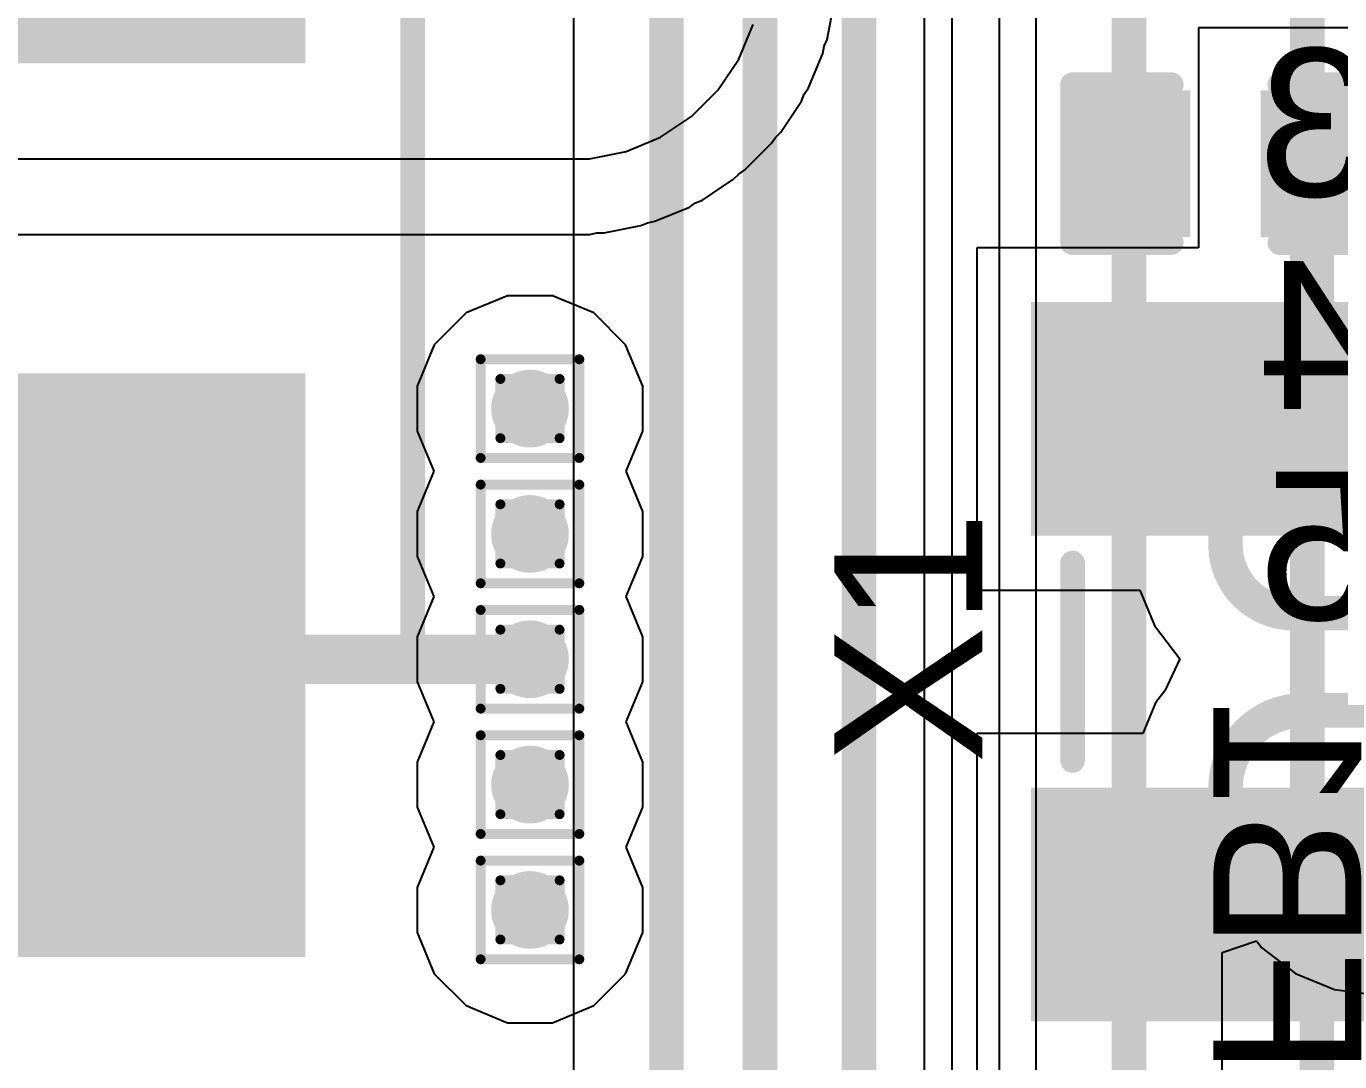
# Model space of a CAD drawing. Header units: inches. Extents: x -18 to 5357, y -8 to 5291.
# Drawn here: x 16.19 to 22.95, y 30.27 to 35.6 of the extents above; entities that cross this region are included whole.
import ezdxf

# ---------------------------------------------------------------- set-up
doc = ezdxf.new("R2010")
doc.units = ezdxf.units.IN
for name, color, linetype in [('Bottom Layer', 5, 'Continuous'), ('Bottom Overlay', 54, 'Continuous'), ('Drill Drawing', 1, 'Continuous'), ('Ground', 16, 'Continuous'), ('Power', 76, 'Continuous'), ('Top Layer', 1, 'Continuous'), ('Top Overlay', 2, 'Continuous'), ('Top Paste', 8, 'Continuous'), ('Top Solder', 216, 'Continuous'), ('Via Holes', 16, 'Continuous')]:
    doc.layers.add(name, color=color, linetype=linetype)
doc.styles.add('Arial', font='', dxfattribs={"height": 0.2})
doc.styles.get('Arial').set_extended_font_data('Arial')

# ---------------------------------------------------------------- blocks, each defined once
blk = doc.blocks.new('SMB__10')
at = {"layer": 'Top Layer'}
for points in [[(-3.70000022, -1.20000014), (-3.70000022, 1.20000014), (-0.90000074, 1.20000014), (-0.90000074, -1.20000014)], [(0.90000074, -1.1999976), (0.90000074, 1.20000268), (3.70000022, 1.20000268), (3.70000022, -1.1999976)]]:
    blk.add_hatch(color=1, dxfattribs=at).paths.add_polyline_path(points)
at = {"layer": 'Top Paste'}
for points in [[(-3.70000022, -1.20000014), (-3.70000022, 1.20000014), (-0.90000074, 1.20000014), (-0.90000074, -1.20000014)], [(0.90000074, -1.1999976), (0.90000074, 1.20000268), (3.70000022, 1.20000268), (3.70000022, -1.1999976)]]:
    blk.add_hatch(color=8, dxfattribs=at).paths.add_polyline_path(points)
at = {"layer": 'Top Solder'}
for points in [[(-3.80160022, -1.30160014), (-3.80160022, 1.30160014), (-0.7984007399999999, 1.30160014), (-0.7984007399999999, -1.30160014)], [(0.7984007399999999, -1.3015976), (0.7984007399999999, 1.30160268), (3.80160022, 1.30160268), (3.80160022, -1.3015976)]]:
    blk.add_hatch(color=216, dxfattribs=at).paths.add_polyline_path(points)
at = {"layer": 'Top Overlay'}
for points in [[(-2.20980254, -1.397, 0.127, 0.127, 0), (-2.2098, -1.8542, 0.127, 0.127, 0)], [(-2.2098, -1.8542, 0.127, 0.127, 0), (2.5908, -1.8542, 0.127, 0.127, 0)]]:
    blk.add_lwpolyline(points, format="xyseb", dxfattribs=at)
for points in [[(-2.24155254, -1.397, 0.0635, 0.0635, 1), (-2.17805254, -1.397, 0.0635, 0.0635, 1)], [(-2.24155, -1.8542, 0.0635, 0.0635, 1), (-2.17805, -1.8542, 0.0635, 0.0635, 1)], [(-2.24155, -1.8542, 0.0635, 0.0635, 1), (-2.17805, -1.8542, 0.0635, 0.0635, 1)]]:
    blk.add_lwpolyline(points, format="xyseb", close=True, dxfattribs=at)
blk = doc.blocks.new('NX3215SA_32_768K_STD_MUA_8__15')
at = {"layer": 'Top Layer'}
for points in [[(-1.75000285, 0.8999994699999999), (-0.75000231, 0.8999994699999999), (-0.75000231, -0.8999994699999999), (-1.75000285, -0.8999994699999999)], [(0.75000231, 0.8999994699999999), (1.75000285, 0.8999994699999999), (1.75000285, -0.8999994699999999), (0.75000231, -0.8999994699999999)]]:
    blk.add_hatch(color=1, dxfattribs=at).paths.add_polyline_path(points)
at = {"layer": 'Top Paste'}
for points in [[(-1.75000285, 0.8999994699999999), (-0.75000231, 0.8999994699999999), (-0.75000231, -0.8999994699999999), (-1.75000285, -0.8999994699999999)], [(0.75000231, 0.8999994699999999), (1.75000285, 0.8999994699999999), (1.75000285, -0.8999994699999999), (0.75000231, -0.8999994699999999)]]:
    blk.add_hatch(color=8, dxfattribs=at).paths.add_polyline_path(points)
at = {"layer": 'Top Solder'}
for points in [[(-1.85160285, 1.00159947), (-0.6484023099999999, 1.00159947), (-0.6484023099999999, -1.00159947), (-1.85160285, -1.00159947)], [(0.6484023099999999, 1.00159947), (1.85160285, 1.00159947), (1.85160285, -1.00159947), (0.6484023099999999, -1.00159947)]]:
    blk.add_hatch(color=216, dxfattribs=at).paths.add_polyline_path(points)
at = {"layer": 'Top Overlay'}
for points in [[(-0.50799746, 0.7874, 0.127, 0.127, 0), (0.50799746, 0.7874, 0.127, 0.127, 0)], [(-0.50799746, -0.7874, 0.127, 0.127, 0), (0.50799746, -0.7874, 0.127, 0.127, 0)]]:
    blk.add_lwpolyline(points, format="xyseb", dxfattribs=at)
for points in [[(-0.53974746, 0.7874, 0.0635, 0.0635, 1), (-0.47624746, 0.7874, 0.0635, 0.0635, 1)], [(0.47624746, 0.7874, 0.0635, 0.0635, 1), (0.53974746, 0.7874, 0.0635, 0.0635, 1)], [(-0.53974746, -0.7874, 0.0635, 0.0635, 1), (-0.47624746, -0.7874, 0.0635, 0.0635, 1)], [(0.47624746, -0.7874, 0.0635, 0.0635, 1), (0.53974746, -0.7874, 0.0635, 0.0635, 1)]]:
    blk.add_lwpolyline(points, format="xyseb", close=True, dxfattribs=at)
blk = doc.blocks.new('C___0402_123')
at = {"layer": 'Top Layer'}
for points in [[(-0.6985, -0.3175), (-0.6985, 0.3175), (-0.2412999999999999, 0.3175), (-0.2413, -0.3175)], [(0.2412999999999999, -0.3175), (0.2413, 0.3175), (0.6985, 0.3175), (0.6985, -0.3175)]]:
    blk.add_hatch(color=1, dxfattribs=at).paths.add_polyline_path(points)
at = {"layer": 'Top Paste'}
for points in [[(-0.6985, -0.3175), (-0.6985, 0.3175), (-0.2412999999999999, 0.3175), (-0.2413, -0.3175)], [(0.2412999999999999, -0.3175), (0.2413, 0.3175), (0.6985, 0.3175), (0.6985, -0.3175)]]:
    blk.add_hatch(color=8, dxfattribs=at).paths.add_polyline_path(points)
at = {"layer": 'Top Solder'}
for points in [[(-0.7584998799999999, -0.37749988), (-0.7584998799999999, 0.37749988), (-0.18130012, 0.37749988), (-0.18130012, -0.37749988)], [(0.18130012, -0.37749988), (0.18130012, 0.37749988), (0.7584998799999999, 0.37749988), (0.7584998799999999, -0.37749988)]]:
    blk.add_hatch(color=216, dxfattribs=at).paths.add_polyline_path(points)
at = {"layer": 'Top Overlay'}
for points in [[(-0.7874, -0.4064, 0.127, 0.127, 0), (-0.7874, 0.4064, 0.127, 0.127, 0)], [(-0.7874, 0.4064, 0.127, 0.127, 0), (-0.2794, 0.4064, 0.127, 0.127, 0)], [(0.2794, 0.4064, 0.127, 0.127, 0), (0.7874, 0.4064, 0.127, 0.127, 0)], [(0.7874, -0.4064, 0.127, 0.127, 0), (0.7874, 0.4064, 0.127, 0.127, 0)], [(-0.7874, -0.4064, 0.127, 0.127, 0), (-0.2794, -0.4064, 0.127, 0.127, 0)], [(0.2794, -0.4064, 0.127, 0.127, 0), (0.7874, -0.4064, 0.127, 0.127, 0)]]:
    blk.add_lwpolyline(points, format="xyseb", dxfattribs=at)
for points in [[(-0.8191499999999999, 0.4064, 0.0635, 0.0635, 1), (-0.7556499999999999, 0.4064, 0.0635, 0.0635, 1)], [(-0.8191499999999999, 0.4064, 0.0635, 0.0635, 1), (-0.7556499999999999, 0.4064, 0.0635, 0.0635, 1)], [(-0.31115, 0.4064, 0.0635, 0.0635, 1), (-0.24765, 0.4064, 0.0635, 0.0635, 1)], [(0.24765, 0.4064, 0.0635, 0.0635, 1), (0.31115, 0.4064, 0.0635, 0.0635, 1)], [(0.7556499999999999, 0.4064, 0.0635, 0.0635, 1), (0.8191499999999999, 0.4064, 0.0635, 0.0635, 1)], [(0.7556499999999999, 0.4064, 0.0635, 0.0635, 1), (0.8191499999999999, 0.4064, 0.0635, 0.0635, 1)], [(-0.8191499999999999, -0.4064, 0.0635, 0.0635, 1), (-0.7556499999999999, -0.4064, 0.0635, 0.0635, 1)], [(-0.8191499999999999, -0.4064, 0.0635, 0.0635, 1), (-0.7556499999999999, -0.4064, 0.0635, 0.0635, 1)], [(-0.31115, -0.4064, 0.0635, 0.0635, 1), (-0.24765, -0.4064, 0.0635, 0.0635, 1)], [(0.24765, -0.4064, 0.0635, 0.0635, 1), (0.31115, -0.4064, 0.0635, 0.0635, 1)], [(0.7556499999999999, -0.4064, 0.0635, 0.0635, 1), (0.8191499999999999, -0.4064, 0.0635, 0.0635, 1)], [(0.7556499999999999, -0.4064, 0.0635, 0.0635, 1), (0.8191499999999999, -0.4064, 0.0635, 0.0635, 1)]]:
    blk.add_lwpolyline(points, format="xyseb", close=True, dxfattribs=at)

msp = doc.modelspace()

# ---------------------------------------------------------------- hatches: boundary and pattern name
at = {"layer": 'Bottom Layer'}
h = msp.add_hatch(color=5, dxfattribs=at)
edge = h.paths.add_edge_path()
edge.add_arc((18.77878388, 33.62895738), 0.1999996, 0, 360)
h = msp.add_hatch(color=5, dxfattribs=at)
edge = h.paths.add_edge_path()
edge.add_arc((18.77878388, 32.98379738), 0.1999996, 0, 360)
h = msp.add_hatch(color=5, dxfattribs=at)
edge = h.paths.add_edge_path()
edge.add_arc((18.77878388, 32.33863738), 0.1999996, 0, 360)
h = msp.add_hatch(color=5, dxfattribs=at)
edge = h.paths.add_edge_path()
edge.add_arc((18.77878388, 31.69347738), 0.1999996, 0, 360)
h = msp.add_hatch(color=5, dxfattribs=at)
edge = h.paths.add_edge_path()
edge.add_arc((18.77878388, 31.04831738), 0.1999996, 0, 360)
at = {"layer": 'Ground'}
h = msp.add_hatch(color=16, dxfattribs=at)
edge = h.paths.add_edge_path()
edge.add_arc((18.77878388, 33.62895738), 0.1999996, 0, 360)
h = msp.add_hatch(color=16, dxfattribs=at)
edge = h.paths.add_edge_path()
edge.add_arc((18.77878388, 32.98379738), 0.1999996, 0, 360)
h = msp.add_hatch(color=16, dxfattribs=at)
edge = h.paths.add_edge_path()
edge.add_arc((18.77878388, 32.33863738), 0.1999996, 0, 360)
h = msp.add_hatch(color=16, dxfattribs=at)
edge = h.paths.add_edge_path()
edge.add_arc((18.77878388, 31.69347738), 0.1999996, 0, 360)
h = msp.add_hatch(color=16, dxfattribs=at)
edge = h.paths.add_edge_path()
edge.add_arc((18.77878388, 31.04831738), 0.1999996, 0, 360)
at = {"layer": 'Power'}
h = msp.add_hatch(color=76, dxfattribs=at)
edge = h.paths.add_edge_path()
edge.add_arc((18.77878388, 33.62895738), 0.1999996, 0, 360)
h = msp.add_hatch(color=76, dxfattribs=at)
edge = h.paths.add_edge_path()
edge.add_arc((18.77878388, 32.98379738), 0.1999996, 0, 360)
h = msp.add_hatch(color=76, dxfattribs=at)
edge = h.paths.add_edge_path()
edge.add_arc((18.77878388, 32.33863738), 0.1999996, 0, 360)
h = msp.add_hatch(color=76, dxfattribs=at)
edge = h.paths.add_edge_path()
edge.add_arc((18.77878388, 31.69347738), 0.1999996, 0, 360)
h = msp.add_hatch(color=76, dxfattribs=at)
edge = h.paths.add_edge_path()
edge.add_arc((18.77878388, 31.04831738), 0.1999996, 0, 360)
at = {"layer": 'Top Layer'}
h = msp.add_hatch(color=1, dxfattribs=at)
edge = h.paths.add_edge_path()
edge.add_arc((18.77878388, 33.62895738), 0.1999996, 0, 360)
h = msp.add_hatch(color=1, dxfattribs=at)
edge = h.paths.add_edge_path()
edge.add_arc((18.77878388, 32.98379738), 0.1999996, 0, 360)
h = msp.add_hatch(color=1, dxfattribs=at)
edge = h.paths.add_edge_path()
edge.add_arc((18.77878388, 32.33863738), 0.1999996, 0, 360)
h = msp.add_hatch(color=1, dxfattribs=at)
edge = h.paths.add_edge_path()
edge.add_arc((18.77878388, 31.69347738), 0.1999996, 0, 360)
h = msp.add_hatch(color=1, dxfattribs=at)
edge = h.paths.add_edge_path()
edge.add_arc((18.77878388, 31.04831738), 0.1999996, 0, 360)
at = {"layer": 'Via Holes'}
h = msp.add_hatch(color=7, dxfattribs=at)
edge = h.paths.add_edge_path()
edge.add_arc((18.77878388, 33.62895738), 0.0999998, 0, 360)
h = msp.add_hatch(color=7, dxfattribs=at)
edge = h.paths.add_edge_path()
edge.add_arc((18.77878388, 32.98379738), 0.0999998, 0, 360)
h = msp.add_hatch(color=7, dxfattribs=at)
edge = h.paths.add_edge_path()
edge.add_arc((18.77878388, 32.33863738), 0.0999998, 0, 360)
h = msp.add_hatch(color=7, dxfattribs=at)
edge = h.paths.add_edge_path()
edge.add_arc((18.77878388, 31.69347738), 0.0999998, 0, 360)
h = msp.add_hatch(color=7, dxfattribs=at)
edge = h.paths.add_edge_path()
edge.add_arc((18.77878388, 31.04831738), 0.0999998, 0, 360)

# ---------------------------------------------------------------- linework, layer by layer
at = {"layer": 'Bottom Layer'}
for p, q in [((19.00262138, 52.92671913999999), (19.00262138, 23.5138214)), ((20.9517107, 29.79099706), (20.95170562, 52.43012882)), ((21.38359452, 44.52124446), (21.38359452, 29.8865671)), ((22.34180444, 30.82906458), (22.51960444, 30.88942006)), ((22.51960444, 30.88942006), (22.54700342, 30.85371528)), ((22.54700342, 30.85371528), (22.71928908, 30.7215159)), ((22.34180444, 27.2270347), (22.34180444, 30.82906458)), ((22.71928908, 30.7215159), (22.91992114, 30.63841218)), ((22.91992114, 30.63841218), (23.10417782, 30.61415264))]:
    msp.add_line(p, q, dxfattribs=at)
for points in [[(19.96285314, 23.9066705, 0.1778, 0.1778, 0), (19.96285314, 61.5281345, 0.1778, 0.1778, 0)], [(20.47259812, 56.58023482, 0.1778, 0.1778, 0), (20.47260828, 24.40325066, 0.1778, 0.1778, 0)], [(19.48172634, 23.5138214, 0.1778, 0.1778, 0), (19.48172634, 53.00040708, 0.1778, 0.1778, 0)], [(21.86269948, 27.2168366, 0.1778, 0.1778, 0), (21.86269948, 44.52124446, 0.1778, 0.1778, 0)], [(22.780371, 31.4419361, 0.1778, 0.1778, 0), (22.780371, 41.24107322, 0.1778, 0.1778, 0)], [(23.13522424, 31.08708286, 0.1778, 0.1778, -0.4142135623730951), (22.780371, 31.4419361, 0.1778, 0.1778, 0)]]:
    msp.add_lwpolyline(points, format="xyseb", dxfattribs=at)
msp.add_lwpolyline([(22.735921, 31.4419361, 0.08889999999999999, 0.08889999999999999, 1), (22.824821, 31.4419361, 0.08889999999999999, 0.08889999999999999, 1)], format="xyseb", close=True, dxfattribs=at)
msp.add_lwpolyline([(22.735921, 31.4419361, 0.08889999999999999, 0.08889999999999999, 1), (22.824821, 31.4419361, 0.08889999999999999, 0.08889999999999999, 1)], format="xyseb", close=True, dxfattribs=at)
at = {"layer": 'Drill Drawing'}
for points in [[(18.52478388, 33.88295738, 0.0508, 0.0508, 0), (19.03278388, 33.88295738, 0.0508, 0.0508, 0)], [(18.52478388, 33.37495738, 0.0508, 0.0508, 0), (18.52478388, 33.88295738, 0.0508, 0.0508, 0)], [(19.03278388, 33.37495738, 0.0508, 0.0508, 0), (19.03278388, 33.88295738, 0.0508, 0.0508, 0)], [(18.62638388, 33.78135738, 0.0508, 0.0508, 0), (18.93118388, 33.78135738, 0.0508, 0.0508, 0)], [(18.62638388, 33.47655738, 0.0508, 0.0508, 0), (18.62638388, 33.78135738, 0.0508, 0.0508, 0)], [(18.93118388, 33.47655738, 0.0508, 0.0508, 0), (18.93118388, 33.78135738, 0.0508, 0.0508, 0)], [(18.62638388, 33.47655738, 0.0508, 0.0508, 0), (18.93118388, 33.47655738, 0.0508, 0.0508, 0)], [(18.52478388, 33.37495738, 0.0508, 0.0508, 0), (19.03278388, 33.37495738, 0.0508, 0.0508, 0)], [(18.52478388, 33.23779738, 0.0508, 0.0508, 0), (19.03278388, 33.23779738, 0.0508, 0.0508, 0)], [(18.52478388, 32.72979738, 0.0508, 0.0508, 0), (18.52478388, 33.23779738, 0.0508, 0.0508, 0)], [(19.03278388, 32.72979738, 0.0508, 0.0508, 0), (19.03278388, 33.23779738, 0.0508, 0.0508, 0)], [(18.62638388, 33.13619738, 0.0508, 0.0508, 0), (18.93118388, 33.13619738, 0.0508, 0.0508, 0)], [(18.62638388, 32.83139738, 0.0508, 0.0508, 0), (18.62638388, 33.13619738, 0.0508, 0.0508, 0)], [(18.93118388, 32.83139738, 0.0508, 0.0508, 0), (18.93118388, 33.13619738, 0.0508, 0.0508, 0)], [(18.62638388, 32.83139738, 0.0508, 0.0508, 0), (18.93118388, 32.83139738, 0.0508, 0.0508, 0)], [(18.52478388, 32.72979738, 0.0508, 0.0508, 0), (19.03278388, 32.72979738, 0.0508, 0.0508, 0)], [(18.52478388, 32.59263738, 0.0508, 0.0508, 0), (19.03278388, 32.59263738, 0.0508, 0.0508, 0)], [(18.52478388, 32.08463738, 0.0508, 0.0508, 0), (18.52478388, 32.59263738, 0.0508, 0.0508, 0)], [(19.03278388, 32.08463738, 0.0508, 0.0508, 0), (19.03278388, 32.59263738, 0.0508, 0.0508, 0)], [(18.62638388, 32.49103738, 0.0508, 0.0508, 0), (18.93118388, 32.49103738, 0.0508, 0.0508, 0)], [(18.62638388, 32.18623737999999, 0.0508, 0.0508, 0), (18.62638388, 32.49103738, 0.0508, 0.0508, 0)], [(18.93118388, 32.18623737999999, 0.0508, 0.0508, 0), (18.93118388, 32.49103738, 0.0508, 0.0508, 0)], [(18.62638388, 32.18623737999999, 0.0508, 0.0508, 0), (18.93118388, 32.18623737999999, 0.0508, 0.0508, 0)], [(18.52478388, 32.08463738, 0.0508, 0.0508, 0), (19.03278388, 32.08463738, 0.0508, 0.0508, 0)], [(18.52478388, 31.94747738, 0.0508, 0.0508, 0), (19.03278388, 31.94747738, 0.0508, 0.0508, 0)], [(18.52478388, 31.43947738, 0.0508, 0.0508, 0), (18.52478388, 31.94747738, 0.0508, 0.0508, 0)], [(19.03278388, 31.43947738, 0.0508, 0.0508, 0), (19.03278388, 31.94747738, 0.0508, 0.0508, 0)], [(18.62638388, 31.84587738, 0.0508, 0.0508, 0), (18.93118388, 31.84587738, 0.0508, 0.0508, 0)], [(18.62638388, 31.54107738, 0.0508, 0.0508, 0), (18.62638388, 31.84587738, 0.0508, 0.0508, 0)], [(18.93118388, 31.54107738, 0.0508, 0.0508, 0), (18.93118388, 31.84587738, 0.0508, 0.0508, 0)], [(18.62638388, 31.54107738, 0.0508, 0.0508, 0), (18.93118388, 31.54107738, 0.0508, 0.0508, 0)], [(18.52478388, 31.43947738, 0.0508, 0.0508, 0), (19.03278388, 31.43947738, 0.0508, 0.0508, 0)], [(18.52478388, 31.30231738, 0.0508, 0.0508, 0), (19.03278388, 31.30231738, 0.0508, 0.0508, 0)], [(18.52478388, 30.79431738, 0.0508, 0.0508, 0), (18.52478388, 31.30231738, 0.0508, 0.0508, 0)], [(19.03278388, 30.79431738, 0.0508, 0.0508, 0), (19.03278388, 31.30231738, 0.0508, 0.0508, 0)], [(18.62638388, 31.20071738, 0.0508, 0.0508, 0), (18.93118388, 31.20071738, 0.0508, 0.0508, 0)], [(18.62638388, 30.89591738, 0.0508, 0.0508, 0), (18.62638388, 31.20071738, 0.0508, 0.0508, 0)], [(18.93118388, 30.89591738, 0.0508, 0.0508, 0), (18.93118388, 31.20071738, 0.0508, 0.0508, 0)], [(18.62638388, 30.89591738, 0.0508, 0.0508, 0), (18.93118388, 30.89591738, 0.0508, 0.0508, 0)], [(18.52478388, 30.79431738, 0.0508, 0.0508, 0), (19.03278388, 30.79431738, 0.0508, 0.0508, 0)]]:
    msp.add_lwpolyline(points, format="xyseb", dxfattribs=at)
for points in [[(18.51208388, 33.88295738, 0.0254, 0.0254, 1), (18.53748388, 33.88295738, 0.0254, 0.0254, 1)], [(18.51208388, 33.88295738, 0.0254, 0.0254, 1), (18.53748388, 33.88295738, 0.0254, 0.0254, 1)], [(19.02008388, 33.88295738, 0.0254, 0.0254, 1), (19.04548388, 33.88295738, 0.0254, 0.0254, 1)], [(19.02008388, 33.88295738, 0.0254, 0.0254, 1), (19.04548388, 33.88295738, 0.0254, 0.0254, 1)], [(18.61368388, 33.78135738, 0.0254, 0.0254, 1), (18.63908388, 33.78135738, 0.0254, 0.0254, 1)], [(18.61368388, 33.78135738, 0.0254, 0.0254, 1), (18.63908388, 33.78135738, 0.0254, 0.0254, 1)], [(18.91848388, 33.78135738, 0.0254, 0.0254, 1), (18.94388388, 33.78135738, 0.0254, 0.0254, 1)], [(18.91848388, 33.78135738, 0.0254, 0.0254, 1), (18.94388388, 33.78135738, 0.0254, 0.0254, 1)], [(18.61368388, 33.47655738, 0.0254, 0.0254, 1), (18.63908388, 33.47655738, 0.0254, 0.0254, 1)], [(18.61368388, 33.47655738, 0.0254, 0.0254, 1), (18.63908388, 33.47655738, 0.0254, 0.0254, 1)], [(18.91848388, 33.47655738, 0.0254, 0.0254, 1), (18.94388388, 33.47655738, 0.0254, 0.0254, 1)], [(18.91848388, 33.47655738, 0.0254, 0.0254, 1), (18.94388388, 33.47655738, 0.0254, 0.0254, 1)], [(18.51208388, 33.37495738, 0.0254, 0.0254, 1), (18.53748388, 33.37495738, 0.0254, 0.0254, 1)], [(18.51208388, 33.37495738, 0.0254, 0.0254, 1), (18.53748388, 33.37495738, 0.0254, 0.0254, 1)], [(19.02008388, 33.37495738, 0.0254, 0.0254, 1), (19.04548388, 33.37495738, 0.0254, 0.0254, 1)], [(19.02008388, 33.37495738, 0.0254, 0.0254, 1), (19.04548388, 33.37495738, 0.0254, 0.0254, 1)], [(18.51208388, 33.23779738, 0.0254, 0.0254, 1), (18.53748388, 33.23779738, 0.0254, 0.0254, 1)], [(18.51208388, 33.23779738, 0.0254, 0.0254, 1), (18.53748388, 33.23779738, 0.0254, 0.0254, 1)], [(19.02008388, 33.23779738, 0.0254, 0.0254, 1), (19.04548388, 33.23779738, 0.0254, 0.0254, 1)], [(19.02008388, 33.23779738, 0.0254, 0.0254, 1), (19.04548388, 33.23779738, 0.0254, 0.0254, 1)], [(18.61368388, 33.13619738, 0.0254, 0.0254, 1), (18.63908388, 33.13619738, 0.0254, 0.0254, 1)], [(18.61368388, 33.13619738, 0.0254, 0.0254, 1), (18.63908388, 33.13619738, 0.0254, 0.0254, 1)], [(18.91848388, 33.13619738, 0.0254, 0.0254, 1), (18.94388388, 33.13619738, 0.0254, 0.0254, 1)], [(18.91848388, 33.13619738, 0.0254, 0.0254, 1), (18.94388388, 33.13619738, 0.0254, 0.0254, 1)], [(18.61368388, 32.83139738, 0.0254, 0.0254, 1), (18.63908388, 32.83139738, 0.0254, 0.0254, 1)], [(18.61368388, 32.83139738, 0.0254, 0.0254, 1), (18.63908388, 32.83139738, 0.0254, 0.0254, 1)], [(18.91848388, 32.83139738, 0.0254, 0.0254, 1), (18.94388388, 32.83139738, 0.0254, 0.0254, 1)], [(18.91848388, 32.83139738, 0.0254, 0.0254, 1), (18.94388388, 32.83139738, 0.0254, 0.0254, 1)], [(18.51208388, 32.72979738, 0.0254, 0.0254, 1), (18.53748388, 32.72979738, 0.0254, 0.0254, 1)], [(18.51208388, 32.72979738, 0.0254, 0.0254, 1), (18.53748388, 32.72979738, 0.0254, 0.0254, 1)], [(19.02008388, 32.72979738, 0.0254, 0.0254, 1), (19.04548388, 32.72979738, 0.0254, 0.0254, 1)], [(19.02008388, 32.72979738, 0.0254, 0.0254, 1), (19.04548388, 32.72979738, 0.0254, 0.0254, 1)], [(18.51208388, 32.59263738, 0.0254, 0.0254, 1), (18.53748388, 32.59263738, 0.0254, 0.0254, 1)], [(18.51208388, 32.59263738, 0.0254, 0.0254, 1), (18.53748388, 32.59263738, 0.0254, 0.0254, 1)], [(19.02008388, 32.59263738, 0.0254, 0.0254, 1), (19.04548388, 32.59263738, 0.0254, 0.0254, 1)], [(19.02008388, 32.59263738, 0.0254, 0.0254, 1), (19.04548388, 32.59263738, 0.0254, 0.0254, 1)], [(18.61368388, 32.49103738, 0.0254, 0.0254, 1), (18.63908388, 32.49103738, 0.0254, 0.0254, 1)], [(18.61368388, 32.49103738, 0.0254, 0.0254, 1), (18.63908388, 32.49103738, 0.0254, 0.0254, 1)], [(18.91848388, 32.49103738, 0.0254, 0.0254, 1), (18.94388388, 32.49103738, 0.0254, 0.0254, 1)], [(18.91848388, 32.49103738, 0.0254, 0.0254, 1), (18.94388388, 32.49103738, 0.0254, 0.0254, 1)], [(18.61368388, 32.18623737999999, 0.0254, 0.0254, 1), (18.63908388, 32.18623737999999, 0.0254, 0.0254, 1)], [(18.61368388, 32.18623737999999, 0.0254, 0.0254, 1), (18.63908388, 32.18623737999999, 0.0254, 0.0254, 1)], [(18.91848388, 32.18623737999999, 0.0254, 0.0254, 1), (18.94388388, 32.18623737999999, 0.0254, 0.0254, 1)], [(18.91848388, 32.18623737999999, 0.0254, 0.0254, 1), (18.94388388, 32.18623737999999, 0.0254, 0.0254, 1)], [(18.51208388, 32.08463738, 0.0254, 0.0254, 1), (18.53748388, 32.08463738, 0.0254, 0.0254, 1)], [(18.51208388, 32.08463738, 0.0254, 0.0254, 1), (18.53748388, 32.08463738, 0.0254, 0.0254, 1)], [(19.02008388, 32.08463738, 0.0254, 0.0254, 1), (19.04548388, 32.08463738, 0.0254, 0.0254, 1)], [(19.02008388, 32.08463738, 0.0254, 0.0254, 1), (19.04548388, 32.08463738, 0.0254, 0.0254, 1)], [(18.51208388, 31.94747738, 0.0254, 0.0254, 1), (18.53748388, 31.94747738, 0.0254, 0.0254, 1)], [(18.51208388, 31.94747738, 0.0254, 0.0254, 1), (18.53748388, 31.94747738, 0.0254, 0.0254, 1)], [(19.02008388, 31.94747738, 0.0254, 0.0254, 1), (19.04548388, 31.94747738, 0.0254, 0.0254, 1)], [(19.02008388, 31.94747738, 0.0254, 0.0254, 1), (19.04548388, 31.94747738, 0.0254, 0.0254, 1)], [(18.61368388, 31.84587738, 0.0254, 0.0254, 1), (18.63908388, 31.84587738, 0.0254, 0.0254, 1)], [(18.61368388, 31.84587738, 0.0254, 0.0254, 1), (18.63908388, 31.84587738, 0.0254, 0.0254, 1)], [(18.91848388, 31.84587738, 0.0254, 0.0254, 1), (18.94388388, 31.84587738, 0.0254, 0.0254, 1)], [(18.91848388, 31.84587738, 0.0254, 0.0254, 1), (18.94388388, 31.84587738, 0.0254, 0.0254, 1)], [(18.61368388, 31.54107738, 0.0254, 0.0254, 1), (18.63908388, 31.54107738, 0.0254, 0.0254, 1)], [(18.61368388, 31.54107738, 0.0254, 0.0254, 1), (18.63908388, 31.54107738, 0.0254, 0.0254, 1)], [(18.91848388, 31.54107738, 0.0254, 0.0254, 1), (18.94388388, 31.54107738, 0.0254, 0.0254, 1)], [(18.91848388, 31.54107738, 0.0254, 0.0254, 1), (18.94388388, 31.54107738, 0.0254, 0.0254, 1)], [(18.51208388, 31.43947738, 0.0254, 0.0254, 1), (18.53748388, 31.43947738, 0.0254, 0.0254, 1)], [(18.51208388, 31.43947738, 0.0254, 0.0254, 1), (18.53748388, 31.43947738, 0.0254, 0.0254, 1)], [(19.02008388, 31.43947738, 0.0254, 0.0254, 1), (19.04548388, 31.43947738, 0.0254, 0.0254, 1)], [(19.02008388, 31.43947738, 0.0254, 0.0254, 1), (19.04548388, 31.43947738, 0.0254, 0.0254, 1)], [(18.51208388, 31.30231738, 0.0254, 0.0254, 1), (18.53748388, 31.30231738, 0.0254, 0.0254, 1)], [(18.51208388, 31.30231738, 0.0254, 0.0254, 1), (18.53748388, 31.30231738, 0.0254, 0.0254, 1)], [(19.02008388, 31.30231738, 0.0254, 0.0254, 1), (19.04548388, 31.30231738, 0.0254, 0.0254, 1)], [(19.02008388, 31.30231738, 0.0254, 0.0254, 1), (19.04548388, 31.30231738, 0.0254, 0.0254, 1)], [(18.61368388, 31.20071738, 0.0254, 0.0254, 1), (18.63908388, 31.20071738, 0.0254, 0.0254, 1)], [(18.61368388, 31.20071738, 0.0254, 0.0254, 1), (18.63908388, 31.20071738, 0.0254, 0.0254, 1)], [(18.91848388, 31.20071738, 0.0254, 0.0254, 1), (18.94388388, 31.20071738, 0.0254, 0.0254, 1)], [(18.91848388, 31.20071738, 0.0254, 0.0254, 1), (18.94388388, 31.20071738, 0.0254, 0.0254, 1)], [(18.61368388, 30.89591738, 0.0254, 0.0254, 1), (18.63908388, 30.89591738, 0.0254, 0.0254, 1)], [(18.61368388, 30.89591738, 0.0254, 0.0254, 1), (18.63908388, 30.89591738, 0.0254, 0.0254, 1)], [(18.91848388, 30.89591738, 0.0254, 0.0254, 1), (18.94388388, 30.89591738, 0.0254, 0.0254, 1)], [(18.91848388, 30.89591738, 0.0254, 0.0254, 1), (18.94388388, 30.89591738, 0.0254, 0.0254, 1)], [(18.51208388, 30.79431738, 0.0254, 0.0254, 1), (18.53748388, 30.79431738, 0.0254, 0.0254, 1)], [(18.51208388, 30.79431738, 0.0254, 0.0254, 1), (18.53748388, 30.79431738, 0.0254, 0.0254, 1)], [(19.02008388, 30.79431738, 0.0254, 0.0254, 1), (19.04548388, 30.79431738, 0.0254, 0.0254, 1)], [(19.02008388, 30.79431738, 0.0254, 0.0254, 1), (19.04548388, 30.79431738, 0.0254, 0.0254, 1)]]:
    msp.add_lwpolyline(points, format="xyseb", close=True, dxfattribs=at)
at = {"layer": 'Power'}
for p, q in [((20.80783494, 51.23816778), (20.80783494, 29.97343002)), ((21.1963, 29.97343002), (21.1963, 51.23816778)), ((18.66321642, 34.20995698), (18.44967354, 34.12150402)), ((18.89435134, 34.20995698), (18.66321642, 34.20995698)), ((19.10789422, 34.12150402), (18.89435134, 34.20995698)), ((18.44967354, 34.12150402), (18.28623724, 33.95806772)), ((19.27133052, 33.95806772), (19.10789422, 34.12150402)), ((18.28623724, 33.95806772), (18.19778428, 33.74452484)), ((19.35978348, 33.74452484), (19.27133052, 33.95806772)), ((18.19778428, 33.74452484), (18.19778428, 33.51338991999999)), ((19.35978348, 33.51338991999999), (19.35978348, 33.74452484)), ((18.19778428, 33.51338991999999), (18.28353214, 33.30637738)), ((19.27403562, 33.30637738), (19.35978348, 33.51338991999999)), ((18.28353214, 33.30637738), (18.19778428, 33.09936484)), ((19.35978348, 33.09936484), (19.27403562, 33.30637738)), ((18.19778428, 33.09936484), (18.19778428, 32.86822992)), ((19.35978348, 32.86822992), (19.35978348, 33.09936484)), ((18.19778428, 32.86822992), (18.28353214, 32.66121738)), ((19.27403562, 32.66121738), (19.35978348, 32.86822992)), ((18.28353214, 32.66121738), (18.19778428, 32.45420484)), ((19.35978348, 32.45420484), (19.27403562, 32.66121738)), ((18.19778428, 32.45420484), (18.19778428, 32.22306992)), ((19.35978348, 32.22306992), (19.35978348, 32.45420484)), ((18.19778428, 32.22306992), (18.28353214, 32.01605738)), ((19.27403562, 32.01605738), (19.35978348, 32.22306992)), ((18.28353214, 32.01605738), (18.19778428, 31.80904483999999)), ((19.35978348, 31.80904483999999), (19.27403562, 32.01605738)), ((18.19778428, 31.80904483999999), (18.19778428, 31.57790992)), ((19.35978348, 31.57790992), (19.35978348, 31.80904483999999)), ((18.19778428, 31.57790992), (18.28353214, 31.37089738)), ((19.27403562, 31.37089738), (19.35978348, 31.57790992)), ((18.28353214, 31.37089738), (18.19778428, 31.16388484)), ((19.35978348, 31.16388484), (19.27403562, 31.37089738)), ((18.19778428, 31.16388484), (18.19778428, 30.93274992)), ((19.35978348, 30.93274992), (19.35978348, 31.16388484)), ((18.19778428, 30.93274992), (18.28623724, 30.71920704)), ((19.27133052, 30.71920704), (19.35978348, 30.93274992)), ((18.28623724, 30.71920704), (18.44967354, 30.55577074)), ((19.10789422, 30.55577074), (19.27133052, 30.71920704)), ((18.44967354, 30.55577074), (18.66321642, 30.46731778)), ((18.89435134, 30.46731778), (19.10789422, 30.55577074)), ((18.66321642, 30.46731778), (18.89435134, 30.46731778))]:
    msp.add_line(p, q, dxfattribs=at)
at = {"layer": 'Top Layer'}
for p, q in [((20.3079096, 35.52979431999999), (20.34541016, 35.71831565999999)), ((19.8533512, 35.42799366), (19.9269096, 35.6055803)), ((23.43913778, 35.58848863999999), (22.21993778, 35.58848863999999)), ((22.21993778, 35.58848863999999), (22.21993778, 34.45698976)), ((20.29326904, 35.49444768), (20.3079096, 35.52979431999999)), ((20.21224812, 35.27933508), (20.28580398, 35.45692172)), ((20.28580398, 35.45692172), (20.29326904, 35.49444768)), ((19.74656198, 35.26817178), (19.8533512, 35.42799366)), ((19.61064404, 35.13225384), (19.74656198, 35.26817178)), ((20.17634776, 35.21217494), (20.19098578, 35.2475165)), ((20.19098578, 35.2475165), (20.21224812, 35.27933508)), ((20.06955854, 35.05235052), (20.17634776, 35.21217494)), ((19.45082216, 35.02546462), (19.61064404, 35.13225384)), ((20.04249992, 35.02529444), (20.06955854, 35.05235052)), ((19.27323552, 34.95190622), (19.45082216, 35.02546462)), ((19.8853298, 34.85756808), (20.02124774, 34.99348602)), ((20.02124774, 34.99348602), (20.04249992, 35.02529444)), ((15.24410972, 34.91440566), (18.98860566, 34.9144082)), ((18.98860566, 34.9144082), (19.08471164, 34.9144082)), ((19.08471164, 34.9144082), (19.27323552, 34.95190622)), ((19.82646276, 34.80925728), (19.8535163, 34.83631081999999)), ((19.8535163, 34.83631081999999), (19.8853298, 34.85756808)), ((19.66664088, 34.70246805999999), (19.82646276, 34.80925728)), ((19.63129424, 34.6878275), (19.66664088, 34.70246805999999)), ((19.4218941, 34.59301184), (19.59948074, 34.66657024)), ((19.59948074, 34.66657024), (19.63129424, 34.6878275)), ((19.16049508, 34.53340566), (19.34901896, 34.57090367999999)), ((19.34901896, 34.57090367999999), (19.38437576, 34.58554932)), ((19.38437576, 34.58554932), (19.4218941, 34.59301184)), ((15.24410972, 34.5259406), (19.08471164, 34.52594314)), ((19.08471164, 34.52594314), (19.12222998, 34.53340566)), ((19.12222998, 34.53340566), (19.16049508, 34.53340566)), ((22.21993778, 34.45698976), (21.07863958, 34.45698976)), ((21.07863958, 34.45698976), (21.07863958, 32.69499176)), ((21.07863958, 32.69499176), (21.91786828, 32.69499176)), ((21.91786828, 32.69499176), (21.99345868, 32.51250038)), ((21.99345868, 32.51250038), (22.12487828, 32.34123072)), ((22.12487828, 32.34123072), (22.04731684, 32.1766311)), ((22.04731684, 32.1766311), (21.99978328, 32.11468557999999)), ((21.99978328, 32.11468557999999), (21.9344621, 31.9569846)), ((21.9344621, 31.9569846), (21.07863958, 31.9569846)), ((21.07863958, 31.9569846), (21.07863958, 30.1949866))]:
    msp.add_line(p, q, dxfattribs=at)
for points in [[(22.82953778, 34.04589076, 0.1778, 0.1778, 0), (22.82953778, 34.88998864, 0.1778, 0.1778, 0)], [(22.82953778, 34.04589076, 0.1778, 0.1778, -0.4142135623730951), (22.35963778, 33.57599076, 0.1778, 0.1778, 0)], [(22.35963778, 32.92598951999999, 0.1778, 0.1778, 0), (22.35963778, 33.57599076, 0.1778, 0.1778, 0)], [(22.70963962, 32.57598768, 0.1778, 0.1778, -0.4142135623730951), (22.35963778, 32.92598951999999, 0.1778, 0.1778, 0)], [(22.70963962, 32.57598768, 0.1778, 0.1778, 0), (25.37581158, 32.57598768, 0.1778, 0.1778, 0)], [(16.32011214, 32.30808372, 0.254, 0.254, -0.4142135623730951), (16.3506658, 32.33863738, 0.254, 0.254, 0)], [(16.3506658, 32.33863738, 0.254, 0.254, 0), (18.77878388, 32.33863738, 0.254, 0.254, 0)], [(22.35963778, 31.67597932, 0.1778, 0.1778, -0.4142135623730951), (22.75964714, 32.07598867999999, 0.1778, 0.1778, 0)], [(22.75964714, 32.07598867999999, 0.1778, 0.1778, 0), (25.37581158, 32.07598867999999, 0.1778, 0.1778, 0)], [(22.35963778, 31.0759856, 0.1778, 0.1778, 0), (22.35963778, 31.67597932, 0.1778, 0.1778, 0)], [(22.35963778, 31.0759856, 0.1778, 0.1778, -0.4142135623730951), (22.82953778, 30.6060856, 0.1778, 0.1778, 0)], [(22.82953778, 29.7259883, 0.1778, 0.1778, 0), (22.82953778, 30.6060856, 0.1778, 0.1778, 0)]]:
    msp.add_lwpolyline(points, format="xyseb", dxfattribs=at)
for points in [[(22.78508778, 34.88998864, 0.08889999999999999, 0.08889999999999999, 1), (22.87398778, 34.88998864, 0.08889999999999999, 0.08889999999999999, 1)], [(22.78508778, 34.04589076, 0.08889999999999999, 0.08889999999999999, 1), (22.87398778, 34.04589076, 0.08889999999999999, 0.08889999999999999, 1)], [(22.78508778, 34.04589076, 0.08889999999999999, 0.08889999999999999, 1), (22.87398778, 34.04589076, 0.08889999999999999, 0.08889999999999999, 1)], [(22.31518778, 33.57599076, 0.08889999999999999, 0.08889999999999999, 1), (22.40408778, 33.57599076, 0.08889999999999999, 0.08889999999999999, 1)], [(22.31518778, 33.57599076, 0.08889999999999999, 0.08889999999999999, 1), (22.40408778, 33.57599076, 0.08889999999999999, 0.08889999999999999, 1)], [(22.31518778, 32.92598951999999, 0.08889999999999999, 0.08889999999999999, 1), (22.40408778, 32.92598951999999, 0.08889999999999999, 0.08889999999999999, 1)], [(22.31518778, 32.92598951999999, 0.08889999999999999, 0.08889999999999999, 1), (22.40408778, 32.92598951999999, 0.08889999999999999, 0.08889999999999999, 1)], [(22.66518962, 32.57598768, 0.08889999999999999, 0.08889999999999999, 1), (22.75408962, 32.57598768, 0.08889999999999999, 0.08889999999999999, 1)], [(22.66518962, 32.57598768, 0.08889999999999999, 0.08889999999999999, 1), (22.75408962, 32.57598768, 0.08889999999999999, 0.08889999999999999, 1)], [(16.2871658, 32.33863738, 0.127, 0.127, 1), (16.4141658, 32.33863738, 0.127, 0.127, 1)], [(16.2871658, 32.33863738, 0.127, 0.127, 1), (16.4141658, 32.33863738, 0.127, 0.127, 1)], [(18.71528388, 32.33863738, 0.127, 0.127, 1), (18.84228388, 32.33863738, 0.127, 0.127, 1)], [(16.25661214, 32.30808372, 0.127, 0.127, 1), (16.38361214, 32.30808372, 0.127, 0.127, 1)], [(22.71519714, 32.07598867999999, 0.08889999999999999, 0.08889999999999999, 1), (22.80409714, 32.07598867999999, 0.08889999999999999, 0.08889999999999999, 1)], [(22.71519714, 32.07598867999999, 0.08889999999999999, 0.08889999999999999, 1), (22.80409714, 32.07598867999999, 0.08889999999999999, 0.08889999999999999, 1)], [(22.31518778, 31.67597932, 0.08889999999999999, 0.08889999999999999, 1), (22.40408778, 31.67597932, 0.08889999999999999, 0.08889999999999999, 1)], [(22.31518778, 31.67597932, 0.08889999999999999, 0.08889999999999999, 1), (22.40408778, 31.67597932, 0.08889999999999999, 0.08889999999999999, 1)], [(22.31518778, 31.0759856, 0.08889999999999999, 0.08889999999999999, 1), (22.40408778, 31.0759856, 0.08889999999999999, 0.08889999999999999, 1)], [(22.31518778, 31.0759856, 0.08889999999999999, 0.08889999999999999, 1), (22.40408778, 31.0759856, 0.08889999999999999, 0.08889999999999999, 1)], [(22.78508778, 30.6060856, 0.08889999999999999, 0.08889999999999999, 1), (22.87398778, 30.6060856, 0.08889999999999999, 0.08889999999999999, 1)], [(22.78508778, 30.6060856, 0.08889999999999999, 0.08889999999999999, 1), (22.87398778, 30.6060856, 0.08889999999999999, 0.08889999999999999, 1)]]:
    msp.add_lwpolyline(points, format="xyseb", close=True, dxfattribs=at)

# ---------------------------------------------------------------- block references
at = {"rotation": 90}
for name, p in [('SMB__10', (16.32011214, 34.60808419999999)), ('NX3215SA_32_768K_STD_MUA_8__15', (22.35963778, 32.32598818))]:
    msp.add_blockref(name, p, dxfattribs=at)
msp.add_blockref('C___0402_123', (22.35963778, 34.88998864))

# ---------------------------------------------------------------- texts
at = {"layer": 'Bottom Overlay', "style": 'Arial', "text_generation_flag": 2}
for s, p in [('C23', (24.47880296, 34.7212412)), ('C24', (24.47880296, 33.62691268)), ('C25', (24.48408108, 32.54164179999999))]:
    msp.add_text(s, height=0.7619999999999999, dxfattribs=at).set_placement(p)
msp.add_text('FB1', height=0.7619999999999999, rotation=270, dxfattribs=at).set_placement((22.29687946, 30.18847912))
at = {"layer": 'Top Overlay', "style": 'Arial'}
msp.add_text('X1', height=0.7619999999999999, rotation=90, dxfattribs=at).set_placement((21.10727554, 31.8009651))

doc.saveas('drawing.dxf')
